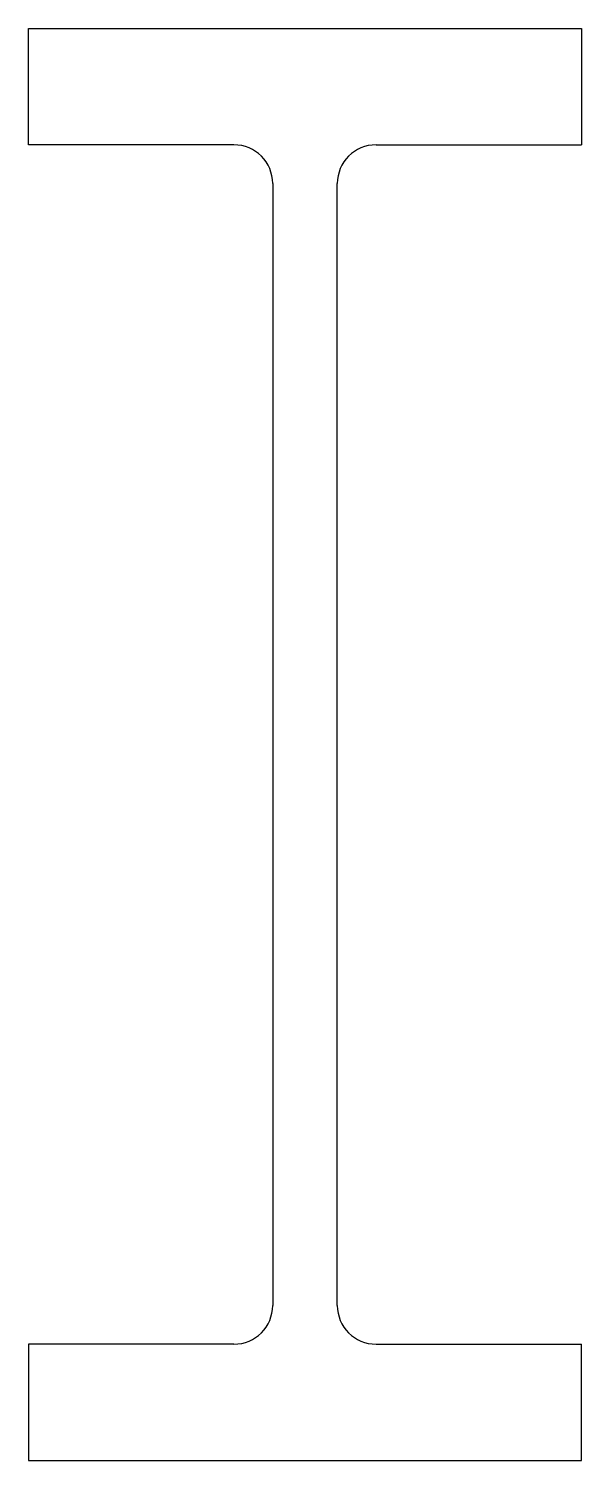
# Model space of a CAD drawing. Extents: x 0 to 428, y 0 to 1108.
import ezdxf

# ---------------------------------------------------------------- set-up
doc = ezdxf.new("R2010")
doc.units = 0
doc.layers.get('0').update_dxf_attribs({"linetype": 'CONTINUOUS'})

msp = doc.modelspace()

# ---------------------------------------------------------------- linework, layer by layer
for p, q in [((0, 1108), (428, 1108)), ((0, 1018.1), (0, 1108)), ((428, 1108), (428, 1018.1)), ((159, 1018.1), (0, 1018.1)), ((269, 1018.1), (428, 1018.1)), ((189, 988.1), (189, 119.9)), ((239, 119.9), (239, 988.1)), ((159, 89.9), (0, 89.9)), ((0, 89.9), (0, 0)), ((269, 89.9), (428, 89.9)), ((428, 0), (428, 89.9)), ((0, 0), (428, 0))]:
    msp.add_line(p, q)
for centre, start, end in [((159, 988.1), 0, 90), ((269, 988.1), 90, 180), ((159, 119.9), 270, 0), ((269, 119.9), 180, 270)]:
    msp.add_arc(centre, 30, start, end)

doc.saveas('drawing.dxf')
